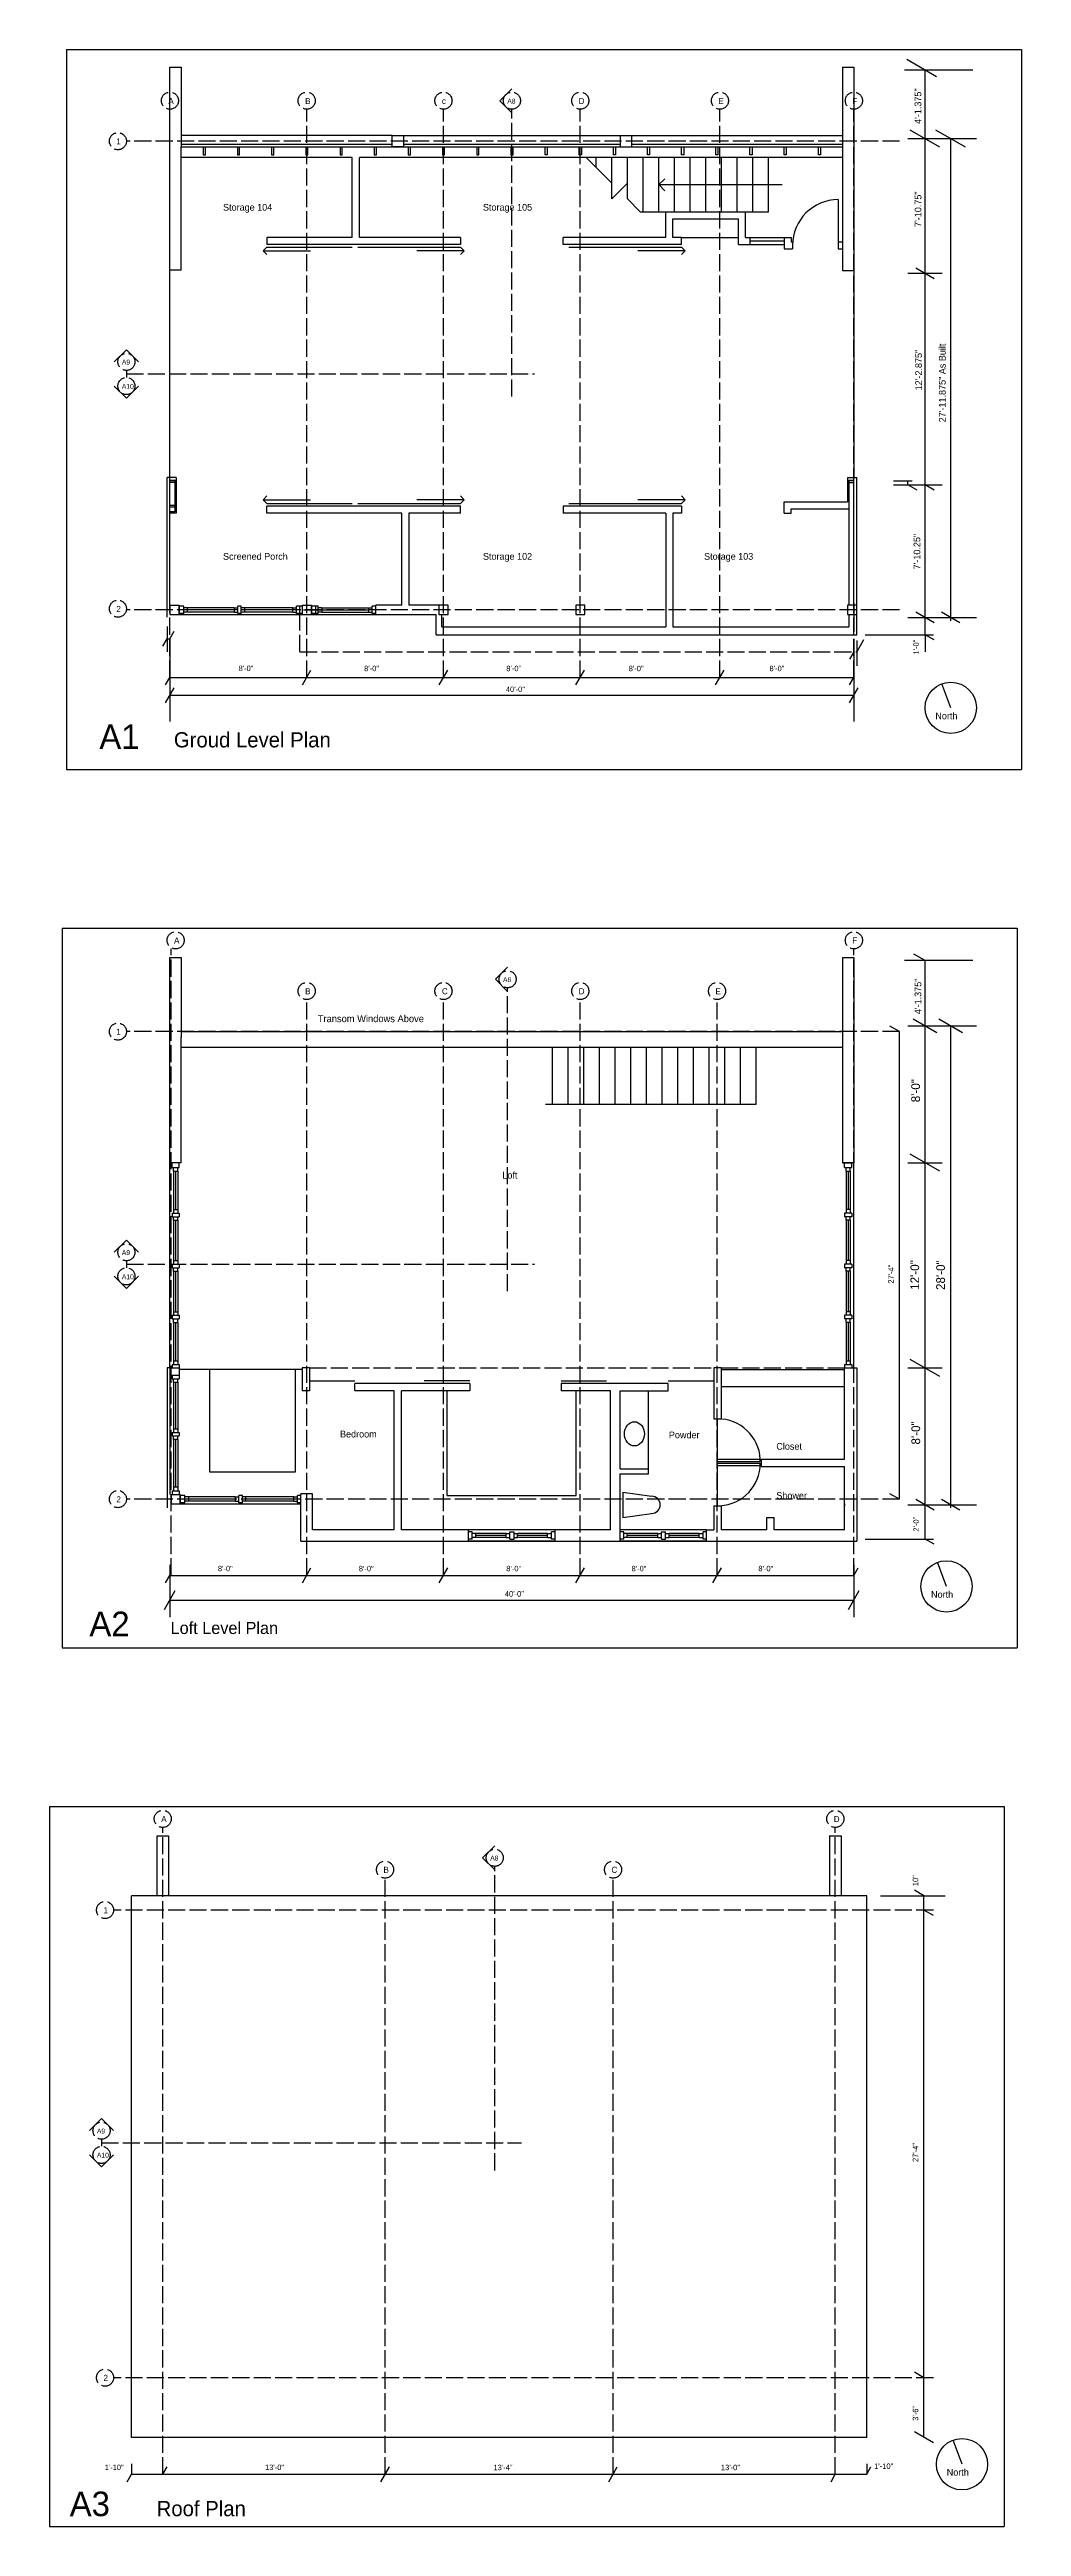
# Model space of a CAD drawing. Header units: inches. Extents: x -285 to 6358, y -2516 to 3346.
# Drawn here: x 1328 to 2010, y -2516 to -779 of the extents above; entities that cross this region are included whole.
import ezdxf

# ---------------------------------------------------------------- set-up
doc = ezdxf.new("R2010")
doc.units = ezdxf.units.IN
doc.header["$MEASUREMENT"] = 0
doc.linetypes.add('ACAD_ISO02W100', pattern=[15, 12, -3])
for name, color, linetype in [('const', 7, 'Continuous'), ('e1', 7, 'Continuous'), ('e2', 251, 'Continuous'), ('glass', 172, 'Continuous'), ('grid', 252, 'ACAD_ISO02W100'), ('millwork', 254, 'Continuous'), ('soffit', 253, 'ACAD_ISO02W100'), ('stairs', 140, 'Continuous'), ('walls', 7, 'Continuous')]:
    doc.layers.add(name, color=color, linetype=linetype)

msp = doc.modelspace()

# ---------------------------------------------------------------- linework, layer by layer
for p, q in [((1339.8, -778.5), (1339.8, -1283.5)), ((1339.8, -778.5), (2009.9, -778.5)), ((2009.9, -778.5), (2009.9, -1283.5)), ((1339.8, -1283.5), (2009.9, -1283.5)), ((1336.8, -1394.8), (2006.9, -1394.8)), ((1336.8, -1394.8), (1336.8, -1899.8)), ((2006.9, -1394.8), (2006.9, -1899.8)), ((1336.8, -1899.8), (2006.9, -1899.8)), ((1327.8, -2011.1), (1327.8, -2516.1)), ((1327.8, -2011.1), (1997.9, -2011.1)), ((1997.9, -2011.1), (1997.9, -2516.1)), ((1327.8, -2516.1), (1997.9, -2516.1))]:
    msp.add_line(p, q)
at = {"layer": 'const'}
for p, q in [((1975.9, -793), (1927.9, -793)), ((1950.3, -797.6), (1929.5, -785.6)), ((1942.3, -1189), (1942.3, -793)), ((1930.3, -841), (1978.3, -841)), ((1952.7, -847), (1931.9, -835)), ((1970.7, -847), (1949.9, -835)), ((1960.3, -1179.2), (1960.3, -841)), ((1930.3, -935.5), (1954.3, -935.5)), ((1948.7, -939.3), (1935.8, -931.8)), ((1920.1, -1081), (1933.2, -1081)), ((1920.1, -1083.9), (1954.3, -1083.9)), ((1930.3, -1083.9), (1930.3, -1081)), ((1936.7, -1087.6), (1930.3, -1083.9)), ((1948.7, -1087.6), (1942.3, -1083.9)), ((1930.3, -1177), (1978.3, -1177)), ((1948.7, -1180.7), (1935.9, -1173.3)), ((1966.7, -1180.7), (1953.9, -1173.3)), ((1407.3, -1197), (1410.3, -1191.8)), ((1410.3, -1191.8), (1412.3, -1191.8)), ((1412.3, -1191.8), (1415.3, -1186.6)), ((1412.3, -1191.8), (1412.3, -1249.9)), ((1892.3, -1191.8), (1892.3, -1249.9)), ((1899.1, -1192.7), (1894.3, -1201)), ((1900.3, -1189), (1948.3, -1189)), ((1948.7, -1192.7), (1942.3, -1189)), ((1505.3, -1224.2), (1511.3, -1213.8)), ((1601.3, -1224.2), (1607.3, -1213.8)), ((1697.3, -1224.2), (1703.3, -1213.8)), ((1795.3, -1224.2), (1801.3, -1213.8)), ((1892.3, -1201), (1889.3, -1206.2)), ((1409.3, -1224.2), (1412.3, -1219)), ((1409.3, -1236.7), (1415.3, -1226.3)), ((1412.3, -1219), (1892.3, -1219)), ((1412.3, -1231.5), (1892.3, -1231.5)), ((1889.3, -1224.2), (1892.3, -1219)), ((1889.3, -1236.7), (1895.3, -1226.3)), ((1975.9, -1417.6), (1927.9, -1417.6)), ((1942.3, -1417.6), (1934.3, -1413)), ((1942.3, -1823.4), (1942.3, -1417.6)), ((1950.6, -1468.2), (1934, -1458.6)), ((1968.6, -1468.2), (1952, -1458.6)), ((1924.3, -1467.4), (1917.6, -1463.6)), ((1924.3, -1795.4), (1924.3, -1467.4)), ((1930.3, -1463.4), (1978.3, -1463.4)), ((1960.3, -1801.6), (1960.3, -1463.4)), ((1930.3, -1559.4), (1954.3, -1559.4)), ((1952.7, -1565.4), (1931.9, -1553.4)), ((1952.7, -1709.4), (1931.9, -1697.4)), ((1930.3, -1703.4), (1954.3, -1703.4)), ((1924.3, -1795.4), (1917.6, -1791.6)), ((1930.3, -1799.4), (1978.3, -1799.4)), ((1948.7, -1803.1), (1935.9, -1795.7)), ((1966.7, -1803.1), (1953.9, -1795.7)), ((1900.3, -1823.4), (1948.3, -1823.4)), ((1948.7, -1827.1), (1942.3, -1823.4)), ((1412.3, -1841.6), (1412.3, -1878.2)), ((1892.3, -1841.6), (1892.3, -1878.2)), ((1409.3, -1854.1), (1412.3, -1848.9)), ((1412.3, -1848.9), (1892.3, -1848.9)), ((1505.3, -1854.1), (1511.3, -1843.7)), ((1601.3, -1854.1), (1607.3, -1843.7)), ((1697.3, -1854.1), (1703.3, -1843.7)), ((1793.3, -1854.1), (1799.3, -1843.7)), ((1892.3, -1848.9), (1895.3, -1843.7)), ((1408.5, -1872.9), (1416.1, -1859.6)), ((1412.3, -1866.2), (1892.3, -1866.2)), ((1888.5, -1872.9), (1896.1, -1859.6)), ((1941.5, -2073.7), (1934.8, -2069.8)), ((1941.5, -2453.7), (1941.5, -2073.7)), ((1948.1, -2087.5), (1941.5, -2083.7)), ((1941.5, -2411.7), (1934.8, -2407.8)), ((1948.1, -2457.5), (1934.8, -2449.8)), ((1382.3, -2484.7), (1385.3, -2479.5)), ((1385.3, -2472.2), (1385.3, -2479.5)), ((1385.3, -2479.5), (1901.3, -2479.5)), ((1407.3, -2479.5), (1410.3, -2474.3)), ((1560.3, -2484.7), (1566.3, -2474.3)), ((1720.3, -2484.7), (1726.3, -2474.3)), ((1876.3, -2484.7), (1879.3, -2479.5)), ((1901.3, -2472.2), (1901.3, -2479.5)), ((1901.3, -2479.5), (1904.3, -2474.3))]:
    msp.add_line(p, q, dxfattribs=at)
at = {"layer": 'e1'}
for p, q in [((1942.3, -1189), (1942.3, -1201)), ((1942.3, -1189), (1942.3, -1191.2)), ((1412.3, -1703.4), (1412.3, -1559.4)), ((1892.3, -1703.4), (1892.3, -1559.4)), ((1410.3, -1703.4), (1410.3, -1801.4)), ((1412.3, -1703.4), (1410.3, -1703.4)), ((1892.3, -1703.4), (1894.3, -1703.4)), ((1894.3, -1703.4), (1894.3, -1824.9)), ((1730.1, -1790.4), (1750.4, -1793.4)), ((1730.1, -1790.4), (1730.1, -1808.4)), ((1730.1, -1808.4), (1750.4, -1805.4)), ((1569.8, -1816.9), (1512.3, -1816.9)), ((1721.5, -1816.9), (1574.8, -1816.9)), ((1831.3, -1816.9), (1799.1, -1816.9)), ((1885.8, -1816.9), (1836.3, -1816.9)), ((1504.3, -1824.9), (1894.3, -1824.9)), ((1901.3, -2453.7), (1385.3, -2453.7))]:
    msp.add_line(p, q, dxfattribs=at)
for centre in [(1960.3, -1240.3), (1957.3, -1856.6), (1968.2, -2472.4)]:
    msp.add_circle(centre, 18, dxfattribs=at)
for centre, radius, start, end in [((1796.7, -1769.1), 30, 3.3123, 90.1293), ((1796.7, -1770.1), 30, 273.3123, 359.8707), ((1750.4, -1799.4), 6, 270, 90)]:
    msp.add_arc(centre, radius, start, end, dxfattribs=at)
msp.add_ellipse((1738.3, -1749.6), major_axis=(0, -8.5), ratio=0.823529, dxfattribs=at)
at = {"layer": 'e2'}
for p, q in [((1568.3, -838.8), (1420.3, -838.8)), ((1576.3, -838.8), (1728.3, -838.8)), ((1736.3, -838.8), (1884.3, -838.8)), ((1412.3, -1078.8), (1412.3, -933.3)), ((1892.3, -933.6), (1892.3, -1078.8)), ((1418.8, -1174.8), (1505.1, -1174.8)), ((1511.6, -1174.8), (1556.8, -1174.8)), ((1412.3, -1708.4), (1412.3, -1792.1)), ((1440.3, -1776.4), (1440.3, -1704.4)), ((1500.3, -1704.4), (1500.3, -1776.4)), ((1500.3, -1776.4), (1440.3, -1776.4)), ((1419.6, -1798.6), (1504.3, -1798.6)), ((1910.9, -2073.7), (1956.5, -2073.7))]:
    msp.add_line(p, q, dxfattribs=at)
at = {"layer": 'glass'}
for p, q in [((1819.3, -912.8), (1843.3, -912.8)), ((1457.4, -1170.1), (1424.5, -1170.1)), ((1457.4, -1173.1), (1424.5, -1173.1)), ((1498.6, -1170.1), (1464.9, -1170.1)), ((1498.6, -1173.1), (1464.9, -1173.1)), ((1518.9, -1170.1), (1551.8, -1170.1)), ((1518.9, -1173.1), (1551.8, -1173.1)), ((1414.8, -1565.3), (1414.8, -1592.3)), ((1417.8, -1565.3), (1417.8, -1592.3)), ((1886.8, -1565.3), (1886.8, -1592.3)), ((1889.8, -1565.3), (1889.8, -1592.3)), ((1414.8, -1599.8), (1414.8, -1628.1)), ((1417.8, -1599.8), (1417.8, -1628.1)), ((1886.8, -1599.8), (1886.8, -1628.1)), ((1889.8, -1599.8), (1889.8, -1628.1)), ((1414.8, -1635.6), (1414.8, -1663.9)), ((1417.8, -1635.6), (1417.8, -1663.9)), ((1886.8, -1635.6), (1886.8, -1663.9)), ((1889.8, -1635.6), (1889.8, -1663.9)), ((1414.8, -1671.4), (1414.8, -1698.4)), ((1417.8, -1671.4), (1417.8, -1698.4)), ((1886.8, -1671.4), (1886.8, -1698.4)), ((1889.8, -1671.4), (1889.8, -1698.4)), ((1414.8, -1713.4), (1414.8, -1746.1)), ((1417.8, -1713.4), (1417.8, -1746.1)), ((1414.8, -1753.6), (1414.8, -1787.1)), ((1417.8, -1753.6), (1417.8, -1787.1)), ((1458.2, -1793.9), (1425.3, -1793.9)), ((1458.2, -1796.9), (1425.3, -1796.9)), ((1499.3, -1793.9), (1465.7, -1793.9)), ((1499.3, -1796.9), (1465.7, -1796.9)), ((1682.7, -1816.9), (1621.9, -1816.9)), ((1648.3, -1819.4), (1626.9, -1819.4)), ((1648.3, -1822.4), (1626.9, -1822.4)), ((1677.4, -1819.4), (1656.3, -1819.4)), ((1677.4, -1822.4), (1656.3, -1822.4)), ((1789, -1816.9), (1728.3, -1816.9)), ((1754.7, -1819.4), (1733.3, -1819.4)), ((1754.7, -1822.4), (1733.3, -1822.4)), ((1783.8, -1819.4), (1762.7, -1819.4)), ((1783.8, -1822.4), (1762.7, -1822.4)), ((1682.7, -1824.9), (1621.9, -1824.9)), ((1789, -1824.9), (1728.3, -1824.9))]:
    msp.add_line(p, q, dxfattribs=at)
at = {"layer": 'grid'}
for p, q in [((1412.3, -1219), (1412.3, -820.4)), ((1508.3, -1219), (1508.3, -820.4)), ((1604.3, -1219), (1604.3, -820.4)), ((1652.3, -1021.9), (1652.3, -820.4)), ((1700.3, -1219), (1700.3, -820.4)), ((1798.3, -1219), (1798.3, -820.4)), ((1892.3, -1219), (1892.3, -820.4)), ((1924.3, -842.8), (1381.8, -842.8)), ((1381.8, -1003.6), (1381.8, -1008.6)), ((1381.8, -1006.1), (1668.1, -1006.1)), ((1924.3, -1171.6), (1381.8, -1171.6)), ((1413.1, -1848.9), (1413.1, -1409.4)), ((1892.3, -1848.9), (1892.3, -1409.4)), ((1649.3, -1649.5), (1649.3, -1436.7)), ((1508.3, -1848.9), (1508.3, -1445)), ((1604.3, -1848.9), (1604.3, -1445)), ((1700.3, -1848.9), (1700.3, -1445)), ((1796.3, -1848.9), (1796.3, -1445)), ((1924.3, -1467.4), (1381.8, -1467.4)), ((1381.8, -1628.2), (1381.8, -1633.1)), ((1381.8, -1630.6), (1668.1, -1630.6)), ((1924.3, -1795.4), (1381.8, -1795.4)), ((1407.3, -2479.5), (1407.3, -2025.7)), ((1879.3, -2479.5), (1879.3, -2025.7)), ((1563.3, -2479.5), (1563.3, -2061.3)), ((1640.3, -2266.3), (1640.3, -2053)), ((1723.3, -2479.5), (1723.3, -2061.3)), ((1948.1, -2083.7), (1372.8, -2083.7)), ((1364.3, -2244.4), (1364.3, -2249.4)), ((1364.3, -2246.9), (1659.1, -2246.9)), ((1948.1, -2411.7), (1372.8, -2411.7))]:
    msp.add_line(p, q, dxfattribs=at)
for centre in [(1412.3, -814.4), (1508.3, -814.4), (1604.3, -814.4), (1652.3, -814.4), (1700.3, -814.4), (1798.3, -814.4), (1892.3, -814.4), (1375.8, -842.8), (1381.8, -997.6), (1381.8, -1014.6), (1375.8, -1170.8), (1416.3, -1403.4), (1892.3, -1403.4), (1649.3, -1430.7), (1508.3, -1439), (1604.3, -1439), (1700.3, -1439), (1796.3, -1439), (1375.8, -1467.4), (1381.8, -1622.2), (1381.8, -1639.1), (1375.8, -1795.4), (1407.3, -2019.7), (1879.3, -2019.7), (1563.3, -2055.3), (1640.3, -2047), (1723.3, -2055.3), (1366.8, -2083.7), (1364.3, -2238.4), (1364.3, -2255.4), (1366.8, -2411.7)]:
    msp.add_circle(centre, 6, dxfattribs=at)
at = {"layer": 'millwork'}
for p, q in [((1881.3, -883.8), (1881.3, -915.8)), ((1480.3, -917.2), (1540.3, -917.2)), ((1544.3, -917.2), (1616.3, -917.2)), ((1692.3, -917.2), (1771.3, -917.2)), ((1771.3, -910.3), (1811.3, -910.3)), ((1819.3, -910.3), (1843.3, -910.3)), ((1819.3, -915.3), (1843.3, -915.3)), ((1480.3, -1097), (1540.3, -1097)), ((1544.3, -1097), (1616.3, -1097)), ((1692.3, -1097), (1771.3, -1097)), ((1457.4, -1171.6), (1424.5, -1171.6)), ((1498.6, -1171.6), (1464.9, -1171.6)), ((1506.1, -1171.6), (1551.8, -1171.6)), ((1416.3, -1565.3), (1416.3, -1592.3)), ((1888.3, -1565.3), (1888.3, -1592.3)), ((1416.3, -1599.8), (1416.3, -1628.1)), ((1888.3, -1599.8), (1888.3, -1628.1)), ((1416.3, -1635.6), (1416.3, -1663.9)), ((1888.3, -1635.6), (1888.3, -1663.9)), ((1416.3, -1671.4), (1416.3, -1698.4)), ((1888.3, -1671.4), (1888.3, -1698.4)), ((1416.3, -1713.4), (1416.3, -1746.1)), ((1505.2, -1704.4), (1418.5, -1704.4)), ((1510.7, -1712.4), (1542.2, -1712.4)), ((1622.8, -1712.4), (1590.8, -1712.4)), ((1606.8, -1792.9), (1606.8, -1719.4)), ((1686.8, -1712.4), (1718.8, -1712.4)), ((1697.5, -1792.9), (1697.5, -1719.4)), ((1748.3, -1775.9), (1748.3, -1719.4)), ((1762.1, -1712.4), (1793.6, -1712.4)), ((1799.1, -1704.4), (1885.8, -1704.4)), ((1799.1, -1716.4), (1885.8, -1716.4)), ((1416.3, -1753.6), (1416.3, -1787.1)), ((1796.6, -1769.1), (1796.6, -1739.1)), ((1796.6, -1767.4), (1826.6, -1767.4)), ((1796.6, -1769.1), (1826.6, -1769.1)), ((1796.6, -1770.1), (1826.6, -1770.1)), ((1796.6, -1800.1), (1796.6, -1770.1)), ((1796.6, -1771.9), (1826.6, -1771.9)), ((1826.6, -1769.1), (1826.6, -1767.4)), ((1826.6, -1771.9), (1826.6, -1770.1)), ((1796.6, -1775.4), (1796.6, -1773.6)), ((1458.2, -1795.4), (1425.3, -1795.4)), ((1499.3, -1795.4), (1465.7, -1795.4)), ((1606.8, -1792.9), (1697.5, -1792.9)), ((1648.3, -1820.9), (1626.9, -1820.9)), ((1677.4, -1820.9), (1656.3, -1820.9)), ((1754.7, -1820.9), (1733.3, -1820.9)), ((1783.8, -1820.9), (1762.7, -1820.9))]:
    msp.add_line(p, q, dxfattribs=at)
msp.add_lwpolyline([(1675.8, -1518.4), (1823.8, -1518.4), (1823.8, -1478.4)], dxfattribs=at)
msp.add_arc((1881.3, -915.8), 32, 90, 180, dxfattribs=at)
at = {"layer": 'soffit'}
for p, q in [((1503.6, -1201), (1503.6, -1174.8)), ((1503.6, -1201), (1894.3, -1201)), ((1510.2, -1703.4), (1794.1, -1703.4)), ((1799.1, -1703.4), (1885.8, -1703.4))]:
    msp.add_line(p, q, dxfattribs=at)
at = {"layer": 'stairs'}
for p, q in [((1722.4, -872.3), (1704.4, -854.3)), ((1711.4, -861.3), (1711.4, -854.3)), ((1722.4, -883.3), (1722.4, -854.3)), ((1733.4, -883.3), (1733.4, -854.3)), ((1744.4, -892.3), (1744.4, -854.3)), ((1755.4, -892.3), (1755.4, -854.3)), ((1766.4, -892.3), (1766.4, -854.3)), ((1777.4, -892.3), (1777.4, -854.3)), ((1788.4, -892.3), (1788.4, -854.3)), ((1799.4, -892.3), (1799.4, -854.3)), ((1810.4, -892.3), (1810.4, -854.3)), ((1821.4, -892.3), (1821.4, -854.3)), ((1832.4, -892.3), (1832.4, -854.3)), ((1722.4, -883.3), (1733.4, -872.3)), ((1742.4, -892.3), (1733.4, -883.3)), ((1755.4, -873.3), (1759.6, -869.1)), ((1755.4, -873.3), (1842.1, -873.3)), ((1755.4, -873.3), (1759.6, -877.6)), ((1742.4, -892.3), (1760.3, -892.3)), ((1816.3, -892.3), (1832.4, -892.3)), ((1477.7, -919.8), (1480.3, -917.2)), ((1477.7, -919.8), (1511, -919.8)), ((1477.7, -919.8), (1480.3, -922.4)), ((1618.9, -919.8), (1585.6, -919.8)), ((1618.9, -919.8), (1616.3, -917.2)), ((1618.9, -919.8), (1616.3, -922.4)), ((1773.9, -919.8), (1740.6, -919.8)), ((1773.9, -919.8), (1771.3, -917.2)), ((1773.9, -919.8), (1771.3, -922.4)), ((1477.7, -1094.4), (1480.3, -1091.7)), ((1477.7, -1094.4), (1511, -1094.4)), ((1477.7, -1094.4), (1480.3, -1097)), ((1618.9, -1094.4), (1585.6, -1094.4)), ((1618.9, -1094.4), (1616.3, -1091.7)), ((1618.9, -1094.4), (1616.3, -1097)), ((1773.9, -1094.4), (1740.6, -1094.4)), ((1773.9, -1094.4), (1771.3, -1091.7)), ((1773.9, -1094.4), (1771.3, -1097)), ((1680.8, -1518.4), (1680.8, -1478.4)), ((1691.8, -1518.4), (1691.8, -1478.4)), ((1702.8, -1518.4), (1702.8, -1478.4)), ((1713.8, -1518.4), (1713.8, -1478.4)), ((1724.8, -1518.4), (1724.8, -1478.4)), ((1735.8, -1518.4), (1735.8, -1478.4)), ((1746.8, -1518.4), (1746.8, -1478.4)), ((1757.8, -1518.4), (1757.8, -1478.4)), ((1768.8, -1518.4), (1768.8, -1478.4)), ((1779.8, -1518.4), (1779.8, -1478.4)), ((1790.8, -1518.4), (1790.8, -1478.4)), ((1801.8, -1518.4), (1801.8, -1478.4)), ((1812.8, -1518.4), (1812.8, -1478.4))]:
    msp.add_line(p, q, dxfattribs=at)
at = {"layer": 'walls'}
for p, q in [((1412.3, -933.3), (1412.3, -790.8)), ((1412.3, -790.8), (1420.3, -790.8)), ((1420.3, -790.8), (1420.3, -838.8)), ((1884.3, -790.8), (1884.3, -838.8)), ((1884.3, -790.8), (1892.3, -790.8)), ((1892.3, -790.8), (1892.3, -933.6)), ((1652.3, -806), (1643.8, -814.4)), ((1652.3, -822.9), (1643.8, -814.4)), ((1420.3, -838.8), (1420.3, -846.8)), ((1420.3, -844.8), (1568.3, -844.8)), ((1420.3, -846.8), (1884.3, -846.8)), ((1420.3, -933.3), (1420.3, -846.8)), ((1568.3, -846.8), (1568.3, -838.8)), ((1568.3, -838.8), (1576.3, -838.8)), ((1576.3, -846.8), (1568.3, -846.8)), ((1576.3, -838.8), (1576.3, -846.8)), ((1576.3, -844.8), (1728.3, -844.8)), ((1728.3, -838.8), (1728.3, -846.8)), ((1728.3, -838.8), (1736.3, -838.8)), ((1728.3, -846.8), (1736.3, -846.8)), ((1736.3, -838.8), (1736.3, -846.8)), ((1736.3, -844.8), (1884.3, -844.8)), ((1884.3, -838.8), (1884.3, -846.8)), ((1884.3, -846.8), (1884.3, -933.6)), ((1540.3, -854.3), (1420.3, -854.3)), ((1540.3, -910.3), (1540.3, -854.3)), ((1884.3, -854.3), (1545.3, -854.3)), ((1545.3, -910.3), (1545.3, -854.3)), ((1760.3, -892.3), (1816.3, -892.3)), ((1760.3, -910.3), (1760.3, -892.3)), ((1765.3, -910.3), (1765.3, -897.3)), ((1765.3, -897.3), (1811.3, -897.3)), ((1811.3, -915.3), (1811.3, -897.3)), ((1816.3, -910.3), (1816.3, -892.3)), ((1540.3, -910.3), (1480.3, -910.3)), ((1480.3, -910.3), (1480.3, -915.3)), ((1616.3, -915.3), (1480.3, -915.3)), ((1616.3, -910.3), (1545.3, -910.3)), ((1616.3, -910.3), (1616.3, -915.3)), ((1760.3, -910.3), (1688.3, -910.3)), ((1688.3, -915.3), (1688.3, -910.3)), ((1771.3, -915.3), (1688.3, -915.3)), ((1771.3, -910.3), (1765.3, -910.3)), ((1771.3, -915.3), (1771.3, -910.3)), ((1811.3, -915.3), (1819.3, -915.3)), ((1816.3, -910.3), (1819.3, -910.3)), ((1819.3, -910.3), (1819.3, -915.3)), ((1843.3, -910.3), (1843.3, -918.3)), ((1843.3, -910.3), (1848.3, -910.3)), ((1843.3, -918.3), (1849.3, -918.3)), ((1848.3, -910.3), (1848.3, -913.3)), ((1848.3, -913.3), (1849.3, -913.3)), ((1849.3, -915.3), (1849.3, -918.3)), ((1881.3, -913.3), (1881.3, -918.3)), ((1881.3, -913.3), (1884.3, -913.3)), ((1881.3, -918.3), (1884.3, -918.3)), ((1420.3, -933.3), (1412.3, -933.3)), ((1884.3, -933.6), (1892.3, -933.6)), ((1373.3, -997.6), (1381.8, -989.1)), ((1390.2, -997.6), (1381.8, -989.1)), ((1373.3, -1014.6), (1381.8, -1023.1)), ((1390.2, -1014.6), (1381.8, -1023.1)), ((1410.3, -1176.8), (1410.3, -1078.8)), ((1416.8, -1078.8), (1410.3, -1078.8)), ((1412.3, -1168.8), (1412.3, -1080.8)), ((1416.8, -1080.8), (1412.3, -1080.8)), ((1415.8, -1082.3), (1415.8, -1102.8)), ((1416.8, -1078.8), (1416.8, -1103.8)), ((1887.8, -1078.8), (1894.3, -1078.8)), ((1887.8, -1078.8), (1887.8, -1095.8)), ((1887.8, -1080.8), (1892.3, -1080.8)), ((1888.8, -1082.3), (1888.8, -1168.3)), ((1892.3, -1166.8), (1892.3, -1080.8)), ((1894.3, -1189), (1894.3, -1078.8)), ((1415.8, -1102.8), (1412.3, -1102.8)), ((1416.8, -1103.8), (1412.3, -1103.8)), ((1616.3, -1098.8), (1480.3, -1098.8)), ((1480.3, -1103.8), (1480.3, -1098.8)), ((1575.1, -1103.8), (1480.3, -1103.8)), ((1575.1, -1168.3), (1575.1, -1103.8)), ((1580.1, -1103.8), (1580.1, -1168.3)), ((1616.3, -1103.8), (1580.1, -1103.8)), ((1616.3, -1103.8), (1616.3, -1098.8)), ((1771.3, -1098.8), (1688.3, -1098.8)), ((1688.3, -1098.8), (1688.3, -1103.8)), ((1760.3, -1103.8), (1688.3, -1103.8)), ((1760.3, -1103.8), (1760.3, -1183.5)), ((1765.3, -1103.8), (1765.3, -1183.5)), ((1771.3, -1103.8), (1765.3, -1103.8)), ((1771.3, -1098.8), (1771.3, -1103.8)), ((1843.3, -1095.8), (1887.8, -1095.8)), ((1843.3, -1103.8), (1843.3, -1095.8)), ((1843.3, -1103.8), (1848.3, -1103.8)), ((1848.3, -1100.8), (1888.8, -1100.8)), ((1848.3, -1103.8), (1848.3, -1100.8)), ((1848.3, -1100.8), (1849.3, -1100.8)), ((1881.3, -1095.8), (1884.3, -1095.8)), ((1412.3, -1168.3), (1418.8, -1168.3)), ((1412.3, -1168.3), (1412.3, -1174.8)), ((1412.3, -1174.8), (1418.8, -1174.8)), ((1418.8, -1168.3), (1418.8, -1174.8)), ((1418.8, -1174.8), (1418.8, -1168.3)), ((1422, -1169.1), (1418.8, -1169.1)), ((1422, -1174.1), (1418.8, -1174.1)), ((1422, -1174.1), (1422, -1169.1)), ((1424.5, -1170.1), (1422, -1170.1)), ((1424.5, -1173.1), (1422, -1173.1)), ((1424.5, -1170.1), (1424.5, -1173.1)), ((1457.4, -1170.1), (1457.4, -1173.1)), ((1457.4, -1170.1), (1459.9, -1170.1)), ((1457.4, -1173.1), (1459.9, -1173.1)), ((1462.4, -1169.1), (1459.9, -1169.1)), ((1459.9, -1174.1), (1459.9, -1169.1)), ((1462.4, -1174.1), (1459.9, -1174.1)), ((1462.4, -1174.1), (1462.4, -1169.1)), ((1464.9, -1170.1), (1462.4, -1170.1)), ((1464.9, -1173.1), (1462.4, -1173.1)), ((1464.9, -1173.1), (1464.9, -1170.1)), ((1498.6, -1170.1), (1501.1, -1170.1)), ((1498.6, -1173.1), (1498.6, -1170.1)), ((1498.6, -1173.1), (1501.1, -1173.1)), ((1505.1, -1169.1), (1501.1, -1169.1)), ((1501.1, -1174.1), (1501.1, -1169.1)), ((1505.1, -1174.1), (1501.1, -1174.1)), ((1503.6, -1174.1), (1503.6, -1169.1)), ((1503.6, -1174.1), (1503.6, -1169.1)), ((1505.1, -1168.3), (1511.6, -1168.3)), ((1505.1, -1168.3), (1505.1, -1174.8)), ((1505.1, -1174.8), (1511.6, -1174.8)), ((1511.6, -1168.3), (1511.6, -1174.8)), ((1511.6, -1174.8), (1511.6, -1168.3)), ((1516.4, -1169.1), (1511.6, -1169.1)), ((1516.4, -1174.1), (1511.6, -1174.1)), ((1514.8, -1174.1), (1514.8, -1169.1)), ((1516.4, -1174.1), (1516.4, -1169.1)), ((1518.9, -1170.1), (1516.4, -1170.1)), ((1518.9, -1173.1), (1516.4, -1173.1)), ((1518.9, -1170.1), (1518.9, -1173.1)), ((1551.8, -1170.1), (1554.3, -1170.1)), ((1551.8, -1173.1), (1551.8, -1170.1)), ((1551.8, -1173.1), (1554.3, -1173.1)), ((1554.3, -1174.1), (1554.3, -1169.1)), ((1556.8, -1169.1), (1554.3, -1169.1)), ((1554.3, -1174.1), (1554.3, -1169.1)), ((1556.8, -1174.1), (1554.3, -1174.1)), ((1556.8, -1174.8), (1556.8, -1168.3)), ((1575.1, -1168.3), (1556.8, -1168.3)), ((1556.8, -1174.8), (1599.1, -1174.8)), ((1601.1, -1168.3), (1580.1, -1168.3)), ((1599.1, -1189), (1599.1, -1174.8)), ((1601.1, -1168.3), (1601.1, -1174.8)), ((1607.6, -1168.3), (1601.1, -1168.3)), ((1601.1, -1174.8), (1607.6, -1174.8)), ((1603.1, -1183.5), (1603.1, -1174.8)), ((1607.6, -1174.8), (1607.6, -1168.3)), ((1703.6, -1168.3), (1697.1, -1168.3)), ((1697.1, -1168.3), (1697.1, -1174.8)), ((1697.1, -1174.8), (1703.6, -1174.8)), ((1703.6, -1174.8), (1703.6, -1168.3)), ((1887.8, -1168.3), (1887.8, -1174.8)), ((1894.3, -1168.3), (1887.8, -1168.3)), ((1887.8, -1174.8), (1894.3, -1174.8)), ((1888.8, -1174.8), (1888.8, -1183.5)), ((1892.3, -1166.8), (1892.3, -1187)), ((1894.3, -1174.8), (1894.3, -1168.3)), ((1410.3, -1183.2), (1410.3, -1201.1)), ((1599.1, -1189), (1894.3, -1189)), ((1603.1, -1183.5), (1760.3, -1183.5)), ((1765.3, -1183.5), (1888.8, -1183.5)), ((1894.3, -1193), (1894.3, -1210.9)), ((1960.3, -1240.3), (1954.1, -1223.4)), ((1412.3, -1559.4), (1412.3, -1415.4)), ((1412.3, -1415.4), (1420.3, -1415.4)), ((1420.3, -1415.4), (1420.3, -1471.4)), ((1649.3, -1422.2), (1640.8, -1430.7)), ((1884.3, -1415.4), (1884.3, -1471.4)), ((1884.3, -1415.4), (1892.3, -1415.4)), ((1892.3, -1415.4), (1892.3, -1559.4)), ((1649.3, -1439.2), (1640.8, -1430.7)), ((1420.3, -1467.4), (1884.3, -1467.4)), ((1420.3, -1559.4), (1420.3, -1471.4)), ((1884.3, -1471.4), (1884.3, -1559.4)), ((1420.3, -1478.4), (1884.3, -1478.4)), ((1420.3, -1559.4), (1412.3, -1559.4)), ((1413.8, -1562.8), (1413.8, -1559.4)), ((1413.8, -1562.8), (1418.8, -1562.8)), ((1414.8, -1565.3), (1414.8, -1562.8)), ((1417.8, -1565.3), (1417.8, -1562.8)), ((1418.8, -1562.8), (1418.8, -1559.4)), ((1884.3, -1559.4), (1892.3, -1559.4)), ((1892.3, -1559.4), (1884.3, -1559.4)), ((1885.8, -1559.4), (1890.8, -1559.4)), ((1885.8, -1562.8), (1885.8, -1559.4)), ((1885.8, -1562.8), (1890.8, -1562.8)), ((1886.8, -1565.3), (1886.8, -1562.8)), ((1889.8, -1565.3), (1889.8, -1562.8)), ((1890.8, -1562.8), (1890.8, -1559.4)), ((1414.8, -1565.3), (1417.8, -1565.3)), ((1886.8, -1565.3), (1889.8, -1565.3)), ((1413.8, -1594.8), (1418.8, -1594.8)), ((1413.8, -1594.8), (1413.8, -1597.3)), ((1413.8, -1597.3), (1418.8, -1597.3)), ((1414.8, -1592.3), (1414.8, -1594.8)), ((1414.8, -1592.3), (1417.8, -1592.3)), ((1414.8, -1599.8), (1414.8, -1597.3)), ((1417.8, -1592.3), (1417.8, -1594.8)), ((1417.8, -1599.8), (1417.8, -1597.3)), ((1418.8, -1594.8), (1418.8, -1597.3)), ((1890.8, -1594.8), (1885.8, -1594.8)), ((1885.8, -1594.8), (1885.8, -1597.3)), ((1890.8, -1597.3), (1885.8, -1597.3)), ((1886.8, -1592.3), (1886.8, -1594.8)), ((1889.8, -1592.3), (1886.8, -1592.3)), ((1886.8, -1599.8), (1886.8, -1597.3)), ((1889.8, -1592.3), (1889.8, -1594.8)), ((1889.8, -1599.8), (1889.8, -1597.3)), ((1890.8, -1594.8), (1890.8, -1597.3)), ((1373.3, -1622.2), (1381.8, -1613.7)), ((1390.2, -1622.2), (1381.8, -1613.7)), ((1414.8, -1599.8), (1417.8, -1599.8)), ((1889.8, -1599.8), (1886.8, -1599.8)), ((1413.8, -1630.6), (1418.8, -1630.6)), ((1413.8, -1630.6), (1413.8, -1633.1)), ((1413.8, -1633.1), (1418.8, -1633.1)), ((1414.8, -1628.1), (1414.8, -1630.6)), ((1414.8, -1628.1), (1417.8, -1628.1)), ((1414.8, -1635.6), (1414.8, -1633.1)), ((1417.8, -1628.1), (1417.8, -1630.6)), ((1417.8, -1635.6), (1417.8, -1633.1)), ((1418.8, -1630.6), (1418.8, -1633.1)), ((1885.8, -1630.6), (1885.8, -1633.1)), ((1890.8, -1630.6), (1885.8, -1630.6)), ((1890.8, -1633.1), (1885.8, -1633.1)), ((1889.8, -1628.1), (1886.8, -1628.1)), ((1886.8, -1628.1), (1886.8, -1630.6)), ((1886.8, -1635.6), (1886.8, -1633.1)), ((1889.8, -1628.1), (1889.8, -1630.6)), ((1889.8, -1635.6), (1889.8, -1633.1)), ((1890.8, -1630.6), (1890.8, -1633.1)), ((1373.3, -1639.1), (1381.8, -1647.6)), ((1390.2, -1639.1), (1381.8, -1647.6)), ((1414.8, -1635.6), (1417.8, -1635.6)), ((1889.8, -1635.6), (1886.8, -1635.6)), ((1413.8, -1666.4), (1413.8, -1668.9)), ((1413.8, -1666.4), (1418.8, -1666.4)), ((1414.8, -1663.9), (1414.8, -1666.4)), ((1414.8, -1663.9), (1417.8, -1663.9)), ((1417.8, -1663.9), (1417.8, -1666.4)), ((1418.8, -1666.4), (1418.8, -1668.9)), ((1885.8, -1666.4), (1885.8, -1668.9)), ((1890.8, -1666.4), (1885.8, -1666.4)), ((1886.8, -1663.9), (1886.8, -1666.4)), ((1889.8, -1663.9), (1886.8, -1663.9)), ((1889.8, -1663.9), (1889.8, -1666.4)), ((1890.8, -1666.4), (1890.8, -1668.9)), ((1413.8, -1668.9), (1418.8, -1668.9)), ((1414.8, -1671.4), (1414.8, -1668.9)), ((1414.8, -1671.4), (1417.8, -1671.4)), ((1417.8, -1671.4), (1417.8, -1668.9)), ((1890.8, -1668.9), (1885.8, -1668.9)), ((1886.8, -1671.4), (1886.8, -1668.9)), ((1889.8, -1671.4), (1886.8, -1671.4)), ((1889.8, -1671.4), (1889.8, -1668.9)), ((1413.8, -1700.9), (1418.8, -1700.9)), ((1413.8, -1700.9), (1413.8, -1703.4)), ((1414.8, -1698.4), (1417.8, -1698.4)), ((1414.8, -1698.4), (1414.8, -1700.9)), ((1417.8, -1698.4), (1417.8, -1700.9)), ((1418.8, -1700.9), (1418.8, -1710.9)), ((1885.8, -1700.9), (1890.8, -1700.9)), ((1885.8, -1700.9), (1885.8, -1703.4)), ((1886.8, -1698.4), (1886.8, -1700.9)), ((1886.8, -1698.4), (1889.8, -1698.4)), ((1889.8, -1698.4), (1889.8, -1700.9)), ((1890.8, -1700.9), (1890.8, -1703.4)), ((1412.3, -1703.4), (1418.8, -1703.4)), ((1412.3, -1703.4), (1412.3, -1708.4)), ((1412.3, -1708.4), (1418.8, -1708.4)), ((1413.8, -1708.4), (1413.8, -1710.9)), ((1413.8, -1710.9), (1418.8, -1710.9)), ((1414.8, -1713.4), (1414.8, -1710.9)), ((1414.8, -1713.4), (1417.8, -1713.4)), ((1417.8, -1713.4), (1417.8, -1710.9)), ((1505.2, -1703.4), (1505.2, -1719.4)), ((1510.2, -1703.4), (1505.2, -1703.4)), ((1510.2, -1719.4), (1505.2, -1719.4)), ((1510.2, -1703.4), (1510.2, -1719.4)), ((1622.8, -1714.4), (1542.2, -1714.4)), ((1542.2, -1719), (1542.2, -1714.4)), ((1542.2, -1719), (1542.2, -1719.4)), ((1569.8, -1719.4), (1542.2, -1719.4)), ((1569.8, -1816.9), (1569.8, -1719.4)), ((1622.8, -1719.4), (1574.8, -1719.4)), ((1574.8, -1816.9), (1574.8, -1719.4)), ((1622.8, -1714.4), (1622.8, -1719.4)), ((1762.1, -1714.4), (1686.8, -1714.4)), ((1686.8, -1714.4), (1686.8, -1719.4)), ((1721.5, -1719.4), (1686.8, -1719.4)), ((1721.5, -1816.9), (1721.5, -1719.4)), ((1728.3, -1719.4), (1762.1, -1719.4)), ((1728.3, -1774.1), (1728.3, -1719.4)), ((1762.1, -1719.4), (1762.1, -1714.4)), ((1794.1, -1703.4), (1794.1, -1739.1)), ((1799.1, -1703.4), (1794.1, -1703.4)), ((1799.1, -1703.4), (1799.1, -1739.1)), ((1885.8, -1767.4), (1885.8, -1703.4)), ((1885.8, -1703.4), (1892.3, -1703.4)), ((1886.8, -1703.4), (1892.3, -1703.4)), ((1413.8, -1748.6), (1418.8, -1748.6)), ((1413.8, -1748.6), (1413.8, -1751.1)), ((1413.8, -1751.1), (1418.8, -1751.1)), ((1414.8, -1746.1), (1414.8, -1748.6)), ((1414.8, -1746.1), (1417.8, -1746.1)), ((1414.8, -1753.6), (1414.8, -1751.1)), ((1417.8, -1753.6), (1414.8, -1753.6)), ((1417.8, -1746.1), (1417.8, -1748.6)), ((1417.8, -1753.6), (1417.8, -1751.1)), ((1418.8, -1748.6), (1418.8, -1751.1)), ((1794.1, -1739.1), (1799.1, -1739.1)), ((1827.6, -1767.4), (1885.8, -1767.4)), ((1827.6, -1772.4), (1827.6, -1767.4)), ((1413.8, -1789.6), (1413.8, -1792.1)), ((1413.8, -1789.6), (1418.8, -1789.6)), ((1414.8, -1787.1), (1414.8, -1789.6)), ((1417.8, -1787.1), (1414.8, -1787.1)), ((1417.8, -1787.1), (1417.8, -1789.6)), ((1418.8, -1789.6), (1418.8, -1792.1)), ((1728.3, -1774.1), (1748.3, -1774.1)), ((1728.3, -1777.6), (1748.3, -1777.6)), ((1728.3, -1816.9), (1728.3, -1777.6)), ((1748.3, -1777.6), (1748.3, -1774.1)), ((1827.6, -1772.4), (1885.8, -1772.4)), ((1885.8, -1816.9), (1885.8, -1772.4)), ((1413.1, -1792.1), (1413.1, -1798.6)), ((1413.1, -1792.1), (1419.6, -1792.1)), ((1413.1, -1798.6), (1419.6, -1798.6)), ((1419.6, -1798.6), (1419.6, -1792.1)), ((1419.6, -1792.1), (1419.6, -1798.6)), ((1422.8, -1792.9), (1419.6, -1792.9)), ((1422.8, -1797.9), (1419.6, -1797.9)), ((1422.8, -1797.9), (1422.8, -1792.9)), ((1425.3, -1793.9), (1422.8, -1793.9)), ((1425.3, -1796.9), (1422.8, -1796.9)), ((1425.3, -1793.9), (1425.3, -1796.9)), ((1458.2, -1793.9), (1460.7, -1793.9)), ((1458.2, -1793.9), (1458.2, -1796.9)), ((1458.2, -1796.9), (1460.7, -1796.9)), ((1460.7, -1797.9), (1460.7, -1792.9)), ((1463.2, -1792.9), (1460.7, -1792.9)), ((1463.2, -1797.9), (1460.7, -1797.9)), ((1463.2, -1797.9), (1463.2, -1792.9)), ((1465.7, -1793.9), (1463.2, -1793.9)), ((1465.7, -1796.9), (1463.2, -1796.9)), ((1465.7, -1796.9), (1465.7, -1793.9)), ((1499.3, -1796.9), (1499.3, -1793.9)), ((1499.3, -1793.9), (1501.8, -1793.9)), ((1499.3, -1796.9), (1501.8, -1796.9)), ((1501.8, -1797.9), (1501.8, -1792.9)), ((1504.3, -1792.9), (1501.8, -1792.9)), ((1504.3, -1797.9), (1501.8, -1797.9)), ((1512.3, -1791.6), (1504.3, -1791.6)), ((1504.3, -1797.9), (1504.3, -1791.6)), ((1504.3, -1824.9), (1504.3, -1797.9)), ((1512.3, -1816.9), (1512.3, -1791.6)), ((1794.1, -1800.1), (1799.1, -1800.1)), ((1794.1, -1800.1), (1794.1, -1816.9)), ((1799.1, -1800.1), (1799.1, -1816.9)), ((1885.8, -1798.6), (1885.8, -1800.1)), ((1621.9, -1824.9), (1621.9, -1816.9)), ((1624.4, -1818.4), (1621.9, -1818.4)), ((1621.9, -1823.4), (1621.9, -1818.4)), ((1624.4, -1823.4), (1621.9, -1823.4)), ((1624.4, -1823.4), (1624.4, -1818.4)), ((1626.9, -1819.4), (1624.4, -1819.4)), ((1626.9, -1822.4), (1624.4, -1822.4)), ((1626.9, -1822.4), (1626.9, -1819.4)), ((1648.3, -1822.4), (1648.3, -1819.4)), ((1648.3, -1819.4), (1650.8, -1819.4)), ((1648.3, -1822.4), (1650.8, -1822.4)), ((1650.8, -1823.4), (1650.8, -1818.4)), ((1650.8, -1818.4), (1653.8, -1818.4)), ((1650.8, -1823.4), (1653.8, -1823.4)), ((1653.8, -1823.4), (1653.8, -1818.4)), ((1653.8, -1819.4), (1656.3, -1819.4)), ((1653.8, -1822.4), (1656.3, -1822.4)), ((1656.3, -1822.4), (1656.3, -1819.4)), ((1677.4, -1819.4), (1680.2, -1819.4)), ((1677.4, -1822.4), (1677.4, -1819.4)), ((1677.4, -1822.4), (1680.2, -1822.4)), ((1682.7, -1818.4), (1680.2, -1818.4)), ((1680.2, -1823.4), (1680.2, -1818.4)), ((1682.7, -1823.4), (1680.2, -1823.4)), ((1682.7, -1824.9), (1682.7, -1816.9)), ((1682.7, -1823.4), (1682.7, -1818.4)), ((1728.3, -1824.9), (1728.3, -1816.9)), ((1728.3, -1823.4), (1728.3, -1818.4)), ((1730.8, -1818.4), (1728.3, -1818.4)), ((1730.8, -1823.4), (1728.3, -1823.4)), ((1730.8, -1823.4), (1730.8, -1818.4)), ((1733.3, -1819.4), (1730.8, -1819.4)), ((1733.3, -1822.4), (1730.8, -1822.4)), ((1733.3, -1822.4), (1733.3, -1819.4)), ((1754.7, -1819.4), (1757.2, -1819.4)), ((1754.7, -1822.4), (1754.7, -1819.4)), ((1754.7, -1822.4), (1757.2, -1822.4)), ((1757.2, -1818.4), (1760.2, -1818.4)), ((1757.2, -1823.4), (1757.2, -1818.4)), ((1757.2, -1823.4), (1760.2, -1823.4)), ((1760.2, -1823.4), (1760.2, -1818.4)), ((1760.2, -1819.4), (1762.7, -1819.4)), ((1760.2, -1822.4), (1762.7, -1822.4)), ((1762.7, -1822.4), (1762.7, -1819.4)), ((1783.8, -1819.4), (1786.5, -1819.4)), ((1783.8, -1822.4), (1783.8, -1819.4)), ((1783.8, -1822.4), (1786.5, -1822.4)), ((1789, -1818.4), (1786.5, -1818.4)), ((1786.5, -1823.4), (1786.5, -1818.4)), ((1789, -1823.4), (1786.5, -1823.4)), ((1789, -1824.9), (1789, -1816.9)), ((1789, -1816.9), (1794.1, -1816.9)), ((1789, -1823.4), (1789, -1818.4)), ((1831.3, -1808.4), (1836.3, -1808.4)), ((1831.3, -1816.9), (1831.3, -1808.4)), ((1836.3, -1816.9), (1836.3, -1808.4)), ((1957.3, -1856.6), (1951.1, -1839.7)), ((1403.3, -2073.7), (1403.3, -2031.7)), ((1403.3, -2031.7), (1411.3, -2031.7)), ((1411.3, -2031.7), (1411.3, -2073.7)), ((1875.3, -2031.7), (1883.3, -2031.7)), ((1875.3, -2031.7), (1875.3, -2073.7)), ((1883.3, -2031.7), (1883.3, -2073.7)), ((1640.3, -2038.5), (1631.8, -2047)), ((1640.3, -2055.5), (1631.8, -2047)), ((1385.3, -2453.7), (1385.3, -2073.7)), ((1901.3, -2073.7), (1385.3, -2073.7)), ((1901.3, -2453.7), (1901.3, -2073.7)), ((1355.8, -2238.4), (1364.3, -2230)), ((1372.8, -2238.4), (1364.3, -2230)), ((1355.8, -2255.4), (1364.3, -2263.9)), ((1372.8, -2255.4), (1364.3, -2263.9)), ((1968.2, -2472.4), (1962.1, -2455.5))]:
    msp.add_line(p, q, dxfattribs=at)
for points in [[(1435.7, -846.8), (1435.7, -852.3), (1437.2, -852.3), (1437.2, -846.8)], [(1459.7, -846.8), (1459.7, -852.3), (1461.2, -852.3), (1461.2, -846.8)], [(1483.7, -846.8), (1483.7, -852.3), (1485.2, -852.3), (1485.2, -846.8)], [(1507.7, -846.8), (1507.7, -852.3), (1509.2, -852.3), (1509.2, -846.8)], [(1531.7, -846.8), (1531.7, -852.3), (1533.2, -852.3), (1533.2, -846.8)], [(1555.7, -846.8), (1555.7, -852.3), (1557.2, -852.3), (1557.2, -846.8)], [(1579.6, -846.8), (1579.6, -852.3), (1581.1, -852.3), (1581.1, -846.8)], [(1603.6, -846.8), (1603.6, -852.3), (1605.1, -852.3), (1605.1, -846.8)], [(1627.6, -846.8), (1627.6, -852.3), (1629.1, -852.3), (1629.1, -846.8)], [(1651.6, -846.8), (1651.6, -852.3), (1653.1, -852.3), (1653.1, -846.8)], [(1677.1, -846.8), (1677.1, -852.3), (1675.6, -852.3), (1675.6, -846.8)], [(1701.1, -846.8), (1701.1, -852.3), (1699.6, -852.3), (1699.6, -846.8)], [(1725.1, -846.8), (1725.1, -852.3), (1723.6, -852.3), (1723.6, -846.8)], [(1748.9, -846.8), (1748.9, -852.3), (1747.4, -852.3), (1747.4, -846.8)], [(1772.9, -846.8), (1772.9, -852.3), (1771.4, -852.3), (1771.4, -846.8)], [(1796.9, -846.8), (1796.9, -852.3), (1795.4, -852.3), (1795.4, -846.8)], [(1820.9, -846.8), (1820.9, -852.3), (1819.4, -852.3), (1819.4, -846.8)], [(1844.9, -846.8), (1844.9, -852.3), (1843.4, -852.3), (1843.4, -846.8)], [(1868.9, -846.8), (1868.9, -852.3), (1867.4, -852.3), (1867.4, -846.8)], [(1412.3, -1080.8), (1415.8, -1080.8), (1415.8, -1082.3), (1412.3, -1082.3)], [(1892.3, -1080.8), (1888.8, -1080.8), (1888.8, -1082.3), (1892.3, -1082.3)], [(1412.3, -1098.1), (1415.8, -1098.1), (1415.8, -1099.6), (1412.3, -1099.6)]]:
    msp.add_lwpolyline(points, dxfattribs=at)

# ---------------------------------------------------------------- texts
at = {"layer": 'const', "attachment_point": 1}
for s, insert, char_height, width in [('A', (1411.2, -812.5), 4.26, 1625.197), ('B', (1507.2, -812.5), 4.26, 1625.197), ('c', (1603.2, -812.5), 4.26, 1625.197), ('A8', (1649.1, -813), 3.41, 1300.158), ('D', (1699.2, -812.5), 4.26, 1625.197), ('E', (1797.2, -812.5), 4.26, 1625.197), ('F', (1891.2, -812.5), 4.26, 1625.197), ('1', (1374.7, -840.8), 4.26, 1625.197), ('Storage 104', (1449.6, -886.8), 4.736, 1805.775), ('Storage 105', (1632, -886.8), 4.736, 1805.775), ('A9', (1378.6, -996.1), 3.41, 1300.158), ('A10', (1378.6, -1013.1), 3.41, 1300.158), ('Screened Porch', (1449.6, -1131.7), 4.736, 1805.775), ('Storage 102', (1632, -1131.7), 4.736, 1805.775), ('Storage 103', (1787.2, -1131.7), 4.736, 1805.775), ('2', (1374.7, -1168.8), 4.26, 1625.197), ('8\'-0"', (1460.5, -1210.7), 3.79, 1444.62), ('8\'-0"', (1548.6, -1210.8), 3.79, 1444.62), ('8\'-0"', (1648.4, -1210.8), 3.79, 1444.62), ('8\'-0"', (1734.3, -1210.8), 3.79, 1444.62), ('8\'-0"', (1833.1, -1210.8), 3.79, 1444.62), ('40\'-0"', (1648.1, -1225.4), 3.79, 1444.62), ('North', (1949.5, -1243.6), 4.74, 1805.775), ('A1', (1362.8, -1251.9), 17.26, 6582.049), ('Groud Level Plan', (1415.1, -1257.4), 10.656, 4062.993), ('A', (1415.2, -1401.4), 4.26, 1625.197), ('F', (1891.2, -1401.4), 4.26, 1625.197), ('B', (1507.2, -1437), 4.26, 1625.197), ('C', (1603.2, -1437), 4.26, 1625.197), ('A8', (1646.1, -1429.3), 3.41, 1300.158), ('D', (1699.2, -1437), 4.26, 1625.197), ('E', (1795.2, -1437), 4.26, 1625.197), ('Transom Windows Above', (1516.1, -1455.9), 4.889, 1864.026), ('1', (1374.7, -1465.4), 4.26, 1625.197), ('Loft', (1645.6, -1565.8), 4.74, 1805.775), ('A9', (1378.6, -1620.7), 3.41, 1300.158), ('A10', (1378.6, -1637.7), 3.41, 1300.158), ('Bedroom', (1531.7, -1747.4), 4.74, 1805.775), ('Powder', (1762.5, -1748), 4.74, 1805.775), ('Closet', (1837.9, -1756), 4.74, 1805.775), ('2', (1374.7, -1793.4), 4.26, 1625.197), ('Shower', (1837.9, -1790.5), 4.74, 1805.775), ('8\'-0"', (1446, -1842.2), 3.79, 1444.62), ('8\'-0"', (1544.9, -1842.2), 3.79, 1444.62), ('8\'-0"', (1648.4, -1842.2), 3.79, 1444.62), ('8\'-0"', (1736.3, -1842.2), 3.79, 1444.62), ('8\'-0"', (1825.3, -1842.2), 3.79, 1444.62), ('A2', (1355.8, -1874.3), 17.26, 6582.049), ('40\'-0"', (1647.4, -1859.9), 3.91, 1491.22), ('North', (1946.5, -1859.9), 4.74, 1805.775), ('Loft Level Plan', (1412.8, -1881.5), 8.525, 3250.395), ('A', (1406.2, -2017.7), 4.26, 1625.197), ('D', (1878.2, -2017.7), 4.26, 1625.197), ('A8', (1637.1, -2045.5), 3.41, 1300.158), ('B', (1562.2, -2053.3), 4.26, 1625.197), ('C', (1722.2, -2053.3), 4.26, 1625.197), ('1', (1365.7, -2081.7), 4.26, 1625.197), ('A9', (1361.1, -2237), 3.41, 1300.158), ('A10', (1361.1, -2253.9), 3.41, 1300.158), ('2', (1365.7, -2409.7), 4.26, 1625.197), ('1\'-10"', (1366.5, -2472.7), 3.79, 1444.62), ('13\'-0"', (1479.1, -2472.7), 3.79, 1444.62), ('13\'-4"', (1639.4, -2472.8), 3.79, 1444.62), ('13\'-0"', (1799, -2472.8), 3.79, 1444.62), ('1\'-10"', (1906.6, -2471.9), 3.79, 1444.62), ('North', (1957.5, -2475.7), 4.74, 1805.775), ('A3', (1342, -2491.6), 17.26, 6582.049), ('Roof Plan', (1403, -2498.2), 10.66, 4062.993)]:
    msp.add_mtext(s, dxfattribs=dict(at, insert=insert, char_height=char_height, width=width))
at = {"layer": 'const', "attachment_point": 1, "rotation": 90}
for s, insert, char_height, width in [('4\'-1.375"', (1934.9, -830.7), 4.74, 1805.775), ('7\'-10.75"', (1935, -903), 4.74, 1805.775), ('12\'-2.875"', (1935.4, -1017.6), 4.74, 1805.775), ('27\'-11.875" As Built', (1952, -1040), 4.736, 1805.775), ('7\'-10.25"', (1934.2, -1143.2), 4.74, 1805.775), ('1\'-0"', (1934.1, -1202.9), 3.78, 1439.96), ('4\'-1.375"', (1934.9, -1455.2), 4.74, 1805.775), ('8\'-0"', (1932.6, -1517), 6.11, 2330.032), ('27\'-4"', (1916.4, -1644.2), 3.91, 1491.22), ('12\'-0"', (1932, -1648.6), 6.11, 2330.032), ('28\'-0"', (1950.1, -1648.7), 6.11, 2330.032), ('8\'-0"', (1932.7, -1757.1), 6.11, 2330.032), ('2\'-0"', (1934.1, -1818.2), 3.78, 1439.96), ('10"', (1933.6, -2066.9), 3.91, 1491.22), ('27\'-4"', (1933.6, -2260.4), 3.91, 1491.22), ('3\'-6"', (1933.6, -2441.9), 3.91, 1491.22)]:
    msp.add_mtext(s, dxfattribs=dict(at, insert=insert, char_height=char_height, width=width))

doc.saveas('drawing.dxf')
